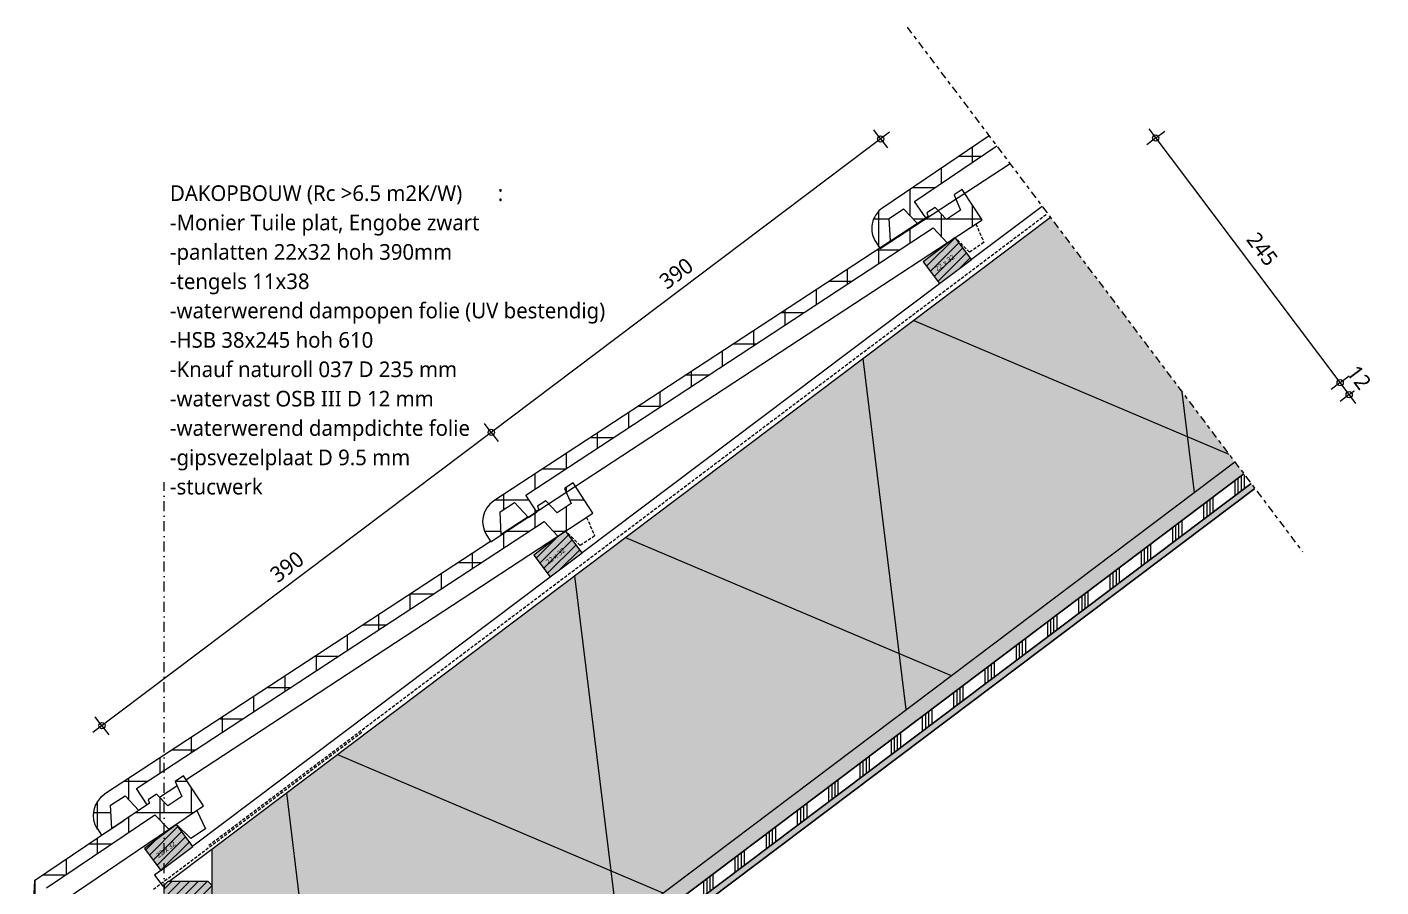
# Model space of a CAD drawing. Header units: millimetres. Extents: x 2927 to 18500, y -7154 to 6447.
# Drawn here: x 7169 to 8252, y 5740 to 6428 of the extents above; entities that cross this region are included whole.
import ezdxf

# ---------------------------------------------------------------- set-up
doc = ezdxf.new("R2010")
doc.units = ezdxf.units.MM
for name, pattern in [('MV_center', [15, 6, -3, 3, -3]), ('MV_hidden', [3.75, 2.5, -1.25]), ('MV_stramien', [16, 8, -4, 0, -4])]:
    doc.linetypes.add(name, pattern=pattern)
for name, color, linetype, lineweight in [('A-ANNO-DIMS', 211, 'Continuous', 13), ('A-ANNO-DIMS-5', 211, 'Continuous', 13), ('A-ANNO-NOTE', 131, 'Continuous', 18), ('A-DETL', 90, 'Continuous', 13), ('A-DETL-GENF', 92, 'Continuous', 18), ('A-DETL-MEDM', 33, 'Continuous', 18), ('G-ANNO-TEXT', 231, 'Continuous', 13)]:
    doc.layers.add(name, color=color, linetype=linetype, lineweight=lineweight)
doc.styles.add('Segoe UI_1', font='segoeui.ttf', dxfattribs={"height": 4})
doc.styles.add('Segoe UI_3', font='segoeui.ttf', dxfattribs={"height": 12.5})
doc.styles.add('Segoe UI_B', font='segoeui.ttf', dxfattribs={"height": 12.5})
doc.dimstyles.new('2_5_mm', dxfattribs={"dimscale": 304.8, "dimtxt": 13.092049, "dimasz": 0.016404, "dimexe": 0.029528, "dimexo": 0.0625, "dimgap": 0.014764, "dimtad": 1, "dimdec": 0, "dimzin": 0, "dimdsep": 46, "dimtxsty": 'Segoe UI_3', "dimblk1": 'DOTBLANK', "dimblk2": 'DOTBLANK', "dimsah": 1, "dimcen": 0.09, "dimdle": 0.029528, "dimazin": 0, "dimtfac": 1, "dimtdec": 4, "dimtix": 1, "dimtmove": 0, "dimatfit": 3, "dimfxl": 0.029528, "dimfxlon": 1, "dimtvp": 1, "dimtfill": 1, "dimtolj": 1, "dimtzin": 0, "dimarcsym": 2})
doc.dimstyles.new('2_5_mm_controle', dxfattribs={"dimscale": 304.8, "dimtxt": 13.092049, "dimasz": 0.016404, "dimexe": 0.029528, "dimexo": 0.0625, "dimgap": 0.008202, "dimtad": 1, "dimdec": 0, "dimzin": 0, "dimdsep": 46, "dimtxsty": 'Segoe UI_3', "dimblk1": 'DOTBLANK', "dimblk2": 'DOTBLANK', "dimsah": 1, "dimcen": 0.09, "dimdle": 0.029528, "dimazin": 0, "dimtfac": 1, "dimtdec": 4, "dimtix": 1, "dimtmove": 0, "dimatfit": 3, "dimfxl": 0.029528, "dimfxlon": 1, "dimtvp": 1, "dimtfill": 1, "dimtolj": 1, "dimtzin": 0, "dimarcsym": 2})
pattern_1 = [(0, (0, 0), (0, 25), []), (90, (0, 0), (-25, 1e-15), [])]

# ---------------------------------------------------------------- blocks, each defined once
blk = doc.blocks.new('00 hout_rechthoekig_sls - SLS 38x184-V12-Details Domera')
at = {"layer": 'A-DETL-GENF'}
blk.add_hatch(color=256, dxfattribs=at).paths.add_polyline_path([(184, -2.8), (181.2, 0), (2.8, 0), (0, -2.8), (0, -35.2), (2.8, -38), (181.2, -38), (184, -35.2)])
at = {"layer": 'A-DETL-MEDM', "lineweight": 13}
h = blk.add_hatch(dxfattribs=at)
h.set_pattern_fill('FP_35', color=256, style=0, pattern_type=2)
h.set_pattern_definition([(135, (5744.659, -7316.284), (-3.535534, -3.535534), [])])
h.paths.add_polyline_path([(184, -2.8), (181.2, 0), (2.8, 0), (0, -2.8), (0, -35.2), (2.8, -38), (181.2, -38), (184, -35.2)])
at = {"layer": 'A-DETL-MEDM'}
for p, q in [((0, -2.8), (2.8, 0)), ((2.8, 0), (0, -2.8)), ((181.2, 0), (184, -2.8)), ((0, -2.8), (0, -35.2)), ((181.2, 0), (184, -2.8)), ((2.8, -38), (0, -35.2)), ((0, -35.2), (2.8, -38)), ((2.8, -38), (5.8, -38)), ((184, -35.2), (181.2, -38)), ((181.2, -38), (184, -35.2))]:
    blk.add_line(p, q, dxfattribs=at)
blk = doc.blocks.new('42 isolatie - Type 1-3769662-Details Domera')
at = {"layer": 'A-DETL-GENF'}
blk.add_hatch(color=256, dxfattribs=at).paths.add_polyline_path([(1177.3, 245.8), (152.5, 245.8), (152.5, 0.8), (992.7, 0.8), (1076.7, 112.2)])
at = {"layer": 'A-DETL-GENF', "lineweight": 13}
h = blk.add_hatch(dxfattribs=at)
h.set_pattern_fill('FP_1', color=256, style=0, pattern_type=2)
h.set_pattern_definition([(60, (-7106.72, 250.62), (-216.506, 125), []), (120, (-7106.72, 250.62), (-216.506, -125), [])])
h.paths.add_polyline_path([(1177.3, 245.8), (152.5, 245.8), (152.5, 0.8), (992.7, 0.8), (1076.7, 112.2)])
at = {"layer": 'A-DETL-GENF'}
for p, q in [((1177.3, 245.8), (152.5, 245.8)), ((1177.3, 245.8), (152.5, 245.8)), ((992.7, 0.8), (1177.3, 245.8)), ((992.7, 0.8), (1177.3, 245.8)), ((152.5, 0.8), (992.7, 0.8)), ((152.5, 0.8), (992.7, 0.8))]:
    blk.add_line(p, q, dxfattribs=at)
blk = doc.blocks.new('00 hout_rechthoekig_sls - Vuren 22x32-V39-Details Domera')
at = {"layer": 'A-DETL-GENF', "lineweight": 13}
blk.add_hatch(color=256, dxfattribs=at).paths.add_polyline_path([(32, 22), (0, 22), (0, 0), (32, 0), (32, 13.9)])
at = {"layer": 'A-DETL-MEDM', "lineweight": 13}
h = blk.add_hatch(dxfattribs=at)
h.set_pattern_fill('FP_73', color=256, style=0, pattern_type=2)
h.set_pattern_definition([(188, (9305.205, 238.449), (0.6958655, -4.9513403), [])])
h.paths.add_polyline_path([(32, 22), (0, 22), (0, 0), (32, 0), (32, 13.9)])
at = {"layer": 'A-DETL-MEDM'}
for p, q in [((32, 22), (0, 22)), ((0, 22), (0, 0)), ((32, 22), (0, 22)), ((32, 0), (32, 22)), ((32, 0), (32, 22)), ((32, 0), (32, 22)), ((0, 0), (32, 0))]:
    blk.add_line(p, q, dxfattribs=at)
blk = doc.blocks.new('00 hout_rechthoekig_sls - Vuren 22x32-V40-Details Domera')
at = {"layer": 'A-DETL-GENF', "lineweight": 13}
blk.add_hatch(color=256, dxfattribs=at).paths.add_polyline_path([(32, 22), (0, 22), (0, 0), (32, 0)])
at = {"layer": 'A-DETL-MEDM', "lineweight": 13}
h = blk.add_hatch(dxfattribs=at)
h.set_pattern_fill('FP_74', color=256, style=0, pattern_type=2)
h.set_pattern_definition([(188, (9695.205, 238.449), (0.6958655, -4.9513403), [])])
h.paths.add_polyline_path([(32, 22), (0, 22), (0, 0), (32, 0)])
at = {"layer": 'A-DETL-MEDM'}
for p, q in [((32, 22), (0, 22)), ((0, 22), (0, 0)), ((32, 22), (0, 22)), ((32, 0), (32, 22)), ((32, 0), (32, 22)), ((32, 0), (32, 22)), ((0, 0), (32, 0))]:
    blk.add_line(p, q, dxfattribs=at)
blk = doc.blocks.new('00 hout_rechthoekig_sls - Vuren 22x32-V41-Details Domera')
at = {"layer": 'A-DETL-GENF', "lineweight": 13}
blk.add_hatch(color=256, dxfattribs=at).paths.add_polyline_path([(32, 22), (0, 22), (0, 0), (32, 0)])
at = {"layer": 'A-DETL-MEDM', "lineweight": 13}
h = blk.add_hatch(dxfattribs=at)
h.set_pattern_fill('FP_75', color=256, style=0, pattern_type=2)
h.set_pattern_definition([(188, (10085.205, 238.449), (0.6958655, -4.9513403), [])])
h.paths.add_polyline_path([(32, 22), (0, 22), (0, 0), (32, 0)])
at = {"layer": 'A-DETL-MEDM'}
for p, q in [((32, 22), (0, 22)), ((0, 22), (0, 0)), ((32, 22), (0, 22)), ((32, 0), (32, 22)), ((32, 0), (32, 22)), ((32, 0), (32, 22)), ((0, 0), (32, 0))]:
    blk.add_line(p, q, dxfattribs=at)
blk = doc.blocks.new('NLRS_00_DI_maskeer - Type 1-4234564-Details Domera')
at = {"layer": 'A-DETL-GENF', "linetype": 'MV_center'}
blk.add_line((425.6, 0), (-100, 0), dxfattribs=at)
blk = doc.blocks.new('DIMBLOCK8-Details Domera')
at = {"layer": 'A-ANNO-DIMS-5'}
for p, q in [((8219, 6143.9), (8211.8, 6138.5)), ((8219, 6143.9), (8226.2, 6149.3)), ((8231.6, 6127.2), (8219, 6143.9)), ((8226.2, 6134.3), (8219, 6128.9)), ((8226.2, 6134.3), (8233.4, 6139.8))]:
    blk.add_line(p, q, dxfattribs=at)
for centre in [(8219, 6143.9), (8226.2, 6134.3)]:
    blk.add_circle(centre, 2.5, dxfattribs=at)
at = {"layer": 'A-ANNO-DIMS-5', "color": 0, "insert": (8233.5, 6159.3), "char_height": 12.5, "width": 22.852, "attachment_point": 1, "rotation": 307, "line_spacing_factor": 1.142579, "style": 'Segoe UI_3', "bg_fill": 3, "box_fill_scale": 1.25, "bg_fill_color": 9, "bg_fill_true_color": 13158600, "bg_fill_transparency": 0}
blk.add_mtext('12', dxfattribs=at)
blk = doc.blocks.new('_DotBlank')
at = {"color": 0, "linetype": 'ByBlock', "lineweight": -2}
blk.add_line((-0.5, 0), (-1, 0), dxfattribs=at)
blk.add_circle((0, 0), 0.5, dxfattribs=at)
blk = doc.blocks.new('DIMBLOCK9-Details Domera')
at = {"layer": 'A-ANNO-DIMS-5'}
for p, q in [((8219, 6143.9), (8066.1, 6346.8)), ((8071.5, 6339.6), (8064.4, 6334.2)), ((8071.5, 6339.6), (8078.7, 6345)), ((8219, 6143.9), (8211.8, 6138.5)), ((8219, 6143.9), (8226.2, 6149.3))]:
    blk.add_line(p, q, dxfattribs=at)
for centre in [(8071.5, 6339.6), (8219, 6143.9)]:
    blk.add_circle(centre, 2.5, dxfattribs=at)
at = {"layer": 'A-ANNO-DIMS-5', "color": 0, "insert": (8153.3, 6265.7), "char_height": 12.5, "width": 34.277, "attachment_point": 1, "rotation": 307, "line_spacing_factor": 1.142579, "style": 'Segoe UI_3', "bg_fill": 3, "box_fill_scale": 1.25, "bg_fill_color": 9, "bg_fill_true_color": 13158600, "bg_fill_transparency": 0}
blk.add_mtext('245', dxfattribs=at)
blk = doc.blocks.new('DIMBLOCK49-Details Domera')
at = {"layer": 'A-ANNO-DIMS-5'}
for p, q in [((7858.6, 6344.2), (7539.9, 6104.1)), ((7851.4, 6338.8), (7846, 6346)), ((7851.4, 6338.8), (7856.8, 6331.6)), ((7539.9, 6104.1), (7534.5, 6111.3)), ((7539.9, 6104.1), (7545.3, 6096.9))]:
    blk.add_line(p, q, dxfattribs=at)
for centre in [(7851.4, 6338.8), (7539.9, 6104.1)]:
    blk.add_circle(centre, 2.5, dxfattribs=at)
at = {"layer": 'A-ANNO-DIMS-5', "color": 0, "insert": (7672.9, 6227.9), "char_height": 12.5, "width": 34.277, "attachment_point": 1, "rotation": 37, "line_spacing_factor": 1.142579, "style": 'Segoe UI_3', "bg_fill": 3, "box_fill_scale": 1.25, "bg_fill_color": 9, "bg_fill_true_color": 13158600, "bg_fill_transparency": 0}
blk.add_mtext('390', dxfattribs=at)
blk = doc.blocks.new('DIMBLOCK50-Details Domera')
at = {"layer": 'A-ANNO-DIMS-5'}
for p, q in [((7539.9, 6104.1), (7534.5, 6111.3)), ((7539.9, 6104.1), (7221.3, 5864)), ((7539.9, 6104.1), (7545.3, 6096.9)), ((7228.5, 5869.4), (7223, 5876.6)), ((7228.5, 5869.4), (7233.9, 5862.2))]:
    blk.add_line(p, q, dxfattribs=at)
for centre in [(7539.9, 6104.1), (7228.5, 5869.4)]:
    blk.add_circle(centre, 2.5, dxfattribs=at)
at = {"layer": 'A-ANNO-DIMS-5', "color": 0, "insert": (7361.5, 5993.2), "char_height": 12.5, "width": 34.277, "attachment_point": 1, "rotation": 37, "line_spacing_factor": 1.142579, "style": 'Segoe UI_3', "bg_fill": 3, "box_fill_scale": 1.25, "bg_fill_color": 9, "bg_fill_true_color": 13158600, "bg_fill_transparency": 0}
blk.add_mtext('390', dxfattribs=at)

msp = doc.modelspace()

# ---------------------------------------------------------------- hatches: boundary and pattern name
at = {"layer": 'A-DETL-GENF', "lineweight": 13}
h = msp.add_hatch(dxfattribs=at)
h.set_pattern_fill('FP_2', color=253, style=0, pattern_type=2)
h.set_pattern_definition(pattern_1)
h.paths.add_polyline_path([(7850.8, 6251.5), (7859.4, 6257.2), (7858.1, 6275.1), (7869.6, 6282.8), (7880.8, 6271.2), (7887.5, 6275.6), (7878.5, 6288.9), (7944.3, 6333.2), (7938.3, 6341.2), (7853.1, 6283.8), (7849.2, 6280.3), (7846.3, 6276), (7844.7, 6271), (7844.4, 6265.8), (7845.4, 6260.7), (7847.7, 6256)])
h = msp.add_hatch(dxfattribs=at)
h.set_pattern_fill('FP_2', color=253, style=0, pattern_type=2)
h.set_pattern_definition(pattern_1)
h.paths.add_polyline_path([(7539.6, 6016.5), (7547.9, 6022), (7546.9, 6040.4), (7558.4, 6048), (7569.6, 6036.1), (7576.3, 6040.5), (7567.5, 6053.9), (7893.5, 6267.6), (7904.7, 6255.8), (7932.6, 6274.1), (7916.7, 6298.4), (7910.1, 6294), (7915.3, 6281.9), (7904, 6274.5), (7895, 6284.1), (7888.3, 6279.7), (7889.5, 6276.9), (7542, 6049.2), (7538.1, 6045.8), (7535.1, 6041.5), (7533.4, 6036.5), (7533, 6031.3), (7534, 6026.2), (7536.3, 6021.5)])
h = msp.add_hatch(dxfattribs=at)
h.set_pattern_fill('FP_4', color=250, style=0, pattern_type=2)
h.set_pattern_definition([(0, (0, 0), (0, 9.476), []), (0, (0, 4.738), (0, 9.476), [4.738, -2.369])])
h.paths.add_polyline_path([(7323.5, 5454.1), (8142, 6070.9), (8134.8, 6080.5), (7318.3, 5465.2), (7318.3, 5461)])
h = msp.add_hatch(dxfattribs=at)
h.set_pattern_fill('FP_6', color=253, style=0, pattern_type=2)
h.set_pattern_definition([(90, (10, 0), (-25, 1e-15), []), (90, (12.5, 0), (-25, 1e-15), []), (90, (15, 0), (-25, 1e-15), []), (90, (17.5, 0), (-25, 1e-15), [])])
h.paths.add_polyline_path([(7552.3, 5614.6), (8147.7, 6063.3), (8142, 6070.9), (7546.6, 5622.2)])
h = msp.add_hatch(dxfattribs=at)
h.set_pattern_fill('FP_2', color=253, style=0, pattern_type=2)
h.set_pattern_definition(pattern_1)
h.paths.add_polyline_path([(7228.1, 5781.8), (7236.5, 5787.2), (7235.4, 5805.7), (7247, 5813.3), (7258, 5801.6), (7264.6, 5806.1), (7256, 5819.2), (7582.1, 6032.9), (7593.2, 6021.1), (7621.2, 6039.4), (7605.3, 6063.7), (7598.6, 6059.3), (7603.8, 6047.1), (7592.6, 6039.8), (7583.5, 6049.4), (7576.8, 6045), (7578, 6042.2), (7576, 6040.9), (7576.3, 6040.5), (7569.6, 6036.1), (7569.3, 6036.5), (7547.9, 6022.5), (7547.9, 6022), (7539.6, 6016.5), (7539.3, 6016.8), (7230.6, 5814.5), (7226.6, 5811.1), (7223.7, 5806.7), (7221.9, 5801.8), (7221.6, 5796.6), (7222.5, 5791.5), (7224.8, 5786.8)])
h = msp.add_hatch(dxfattribs=at)
h.set_pattern_fill('FP_5', color=253, style=0, pattern_type=2)
h.set_pattern_definition([(0, (0, 0), (20.32, 5.08), [1.676, -13.564, 1.676, -13.564, -81.28]), (0, (0, 0), (20.32, 5.08), [-30.48, 1.676, -28.804, 1.676, -13.564, -35.56]), (0, (0, 0), (20.32, 5.08), [-76.2, 1.676, -8.484, 1.676, -23.724]), (120, (7.62, 2.54), (-14.559409, 15.0576362), [1.676, -13.564, 1.676, -13.564, -81.28]), (120, (7.62, 2.54), (-14.559409, 15.0576362), [-30.48, 1.676, -28.804, 1.676, -13.564, -35.56]), (120, (7.62, 2.54), (-14.559409, 15.0576362), [-76.2, 1.676, -8.484, 1.676, -23.724]), (240, (10.16, 12.7), (-5.760591, -20.1376362), [1.676, -13.564, 1.676, -13.564, -81.28]), (240, (10.16, 12.7), (-5.760591, -20.1376362), [-30.48, 1.676, -28.804, 1.676, -13.564, -35.56]), (240, (10.16, 12.7), (-5.760591, -20.1376362), [-76.2, 1.676, -8.484, 1.676, -23.724])])
h.paths.add_polyline_path([(7613, 5654.1), (8150.7, 6059.3), (8147.7, 6063.3), (7612.9, 5660.3), (7612.9, 5654.1)])
h = msp.add_hatch(dxfattribs=at)
h.set_pattern_fill('FP_2', color=253, style=0, pattern_type=2)
h.set_pattern_definition(pattern_1)
h.paths.add_polyline_path([(7193.5, 5613.3), (7194, 5623.3), (7178.5, 5633.3), (7179.2, 5647.1), (7195.4, 5649.1), (7195.8, 5656.8), (7194, 5657.2), (7180, 5657.9), (7184.2, 5739.8), (7270.8, 5798.2), (7282.1, 5786.5), (7309.8, 5805.2), (7293.6, 5829.2), (7287, 5824.8), (7292.3, 5812.7), (7281.2, 5805.2), (7272, 5814.7), (7265.4, 5810.2), (7266.6, 5807.4), (7174.4, 5745.2), (7168.6, 5634.6), (7169, 5629.4), (7170.7, 5624.5), (7173.7, 5620.2), (7177.6, 5616.8), (7182.4, 5614.5), (7187.5, 5613.6)])

# ---------------------------------------------------------------- linework, layer by layer
at = {"layer": 'A-DETL', "lineweight": 18}
for p, q in [((7938.3, 6341.2), (7853.1, 6283.8)), ((7878.5, 6288.9), (7944.3, 6333.2)), ((7851.1, 6251.1), (7954.9, 6319.1)), ((7916.7, 6298.4), (7910.1, 6294)), ((7910.1, 6294), (7915.3, 6281.9)), ((7932.6, 6274.1), (7916.7, 6298.4)), ((7858.1, 6275.1), (7869.6, 6282.8)), ((7869.6, 6282.8), (7880.8, 6271.2)), ((7887.5, 6275.6), (7878.5, 6288.9)), ((7895, 6284.1), (7888.3, 6279.7)), ((7904, 6274.5), (7895, 6284.1)), ((7915.3, 6281.9), (7904, 6274.5)), ((7980.7, 6284.9), (7924.1, 6242.3)), ((7889.5, 6276.9), (7542, 6049.2)), ((7859.4, 6257.2), (7858.1, 6275.1)), ((7888.3, 6279.7), (7889.5, 6276.9)), ((7904.7, 6255.8), (7932.6, 6274.1)), ((7567.5, 6053.9), (7893.5, 6267.6)), ((7893.5, 6267.6), (7904.7, 6255.8)), ((7547.9, 6022), (7904.7, 6255.8)), ((7847.7, 6256), (7850.8, 6251.5)), ((7898.6, 6223), (7612.7, 6007.6)), ((7605.3, 6063.7), (7598.6, 6059.3)), ((7598.6, 6059.3), (7603.8, 6047.1)), ((7621.2, 6039.4), (7605.3, 6063.7)), ((7546.9, 6040.4), (7558.4, 6048)), ((7558.4, 6048), (7569.6, 6036.1)), ((7576.3, 6040.5), (7567.5, 6053.9)), ((7583.5, 6049.4), (7576.8, 6045)), ((7576.8, 6045), (7578, 6042.2)), ((7592.6, 6039.8), (7583.5, 6049.4)), ((7603.8, 6047.1), (7592.6, 6039.8)), ((7256, 5819.2), (7582.1, 6032.9)), ((7547.9, 6022), (7546.9, 6040.4)), ((7569.3, 6036.5), (7547.9, 6022.5)), ((7569.6, 6036.1), (7576.3, 6040.5)), ((7578, 6042.2), (7576, 6040.9)), ((7582.1, 6032.9), (7593.2, 6021.1)), ((7593.2, 6021.1), (7621.2, 6039.4)), ((7539.6, 6016.5), (7547.9, 6022)), ((7539.3, 6016.8), (7230.6, 5814.5)), ((7295.7, 5826.1), (7593.2, 6021.1)), ((7536.3, 6021.5), (7539.6, 6016.5)), ((7587.1, 5988.3), (7301.2, 5772.9)), ((7293.6, 5829.2), (7287, 5824.8)), ((7309.8, 5805.2), (7293.6, 5829.2)), ((7264.6, 5806.1), (7256, 5819.2)), ((7274.5, 5812.2), (7288.5, 5821.3)), ((7287, 5824.8), (7292.3, 5812.7)), ((7266.6, 5807.4), (7174.4, 5745.2)), ((7235.4, 5805.7), (7247, 5813.3)), ((7236.5, 5787.2), (7235.4, 5805.7)), ((7247, 5813.3), (7258, 5801.6)), ((7272, 5814.7), (7265.4, 5810.2)), ((7265.4, 5810.2), (7266.6, 5807.4)), ((7281.2, 5805.2), (7272, 5814.7)), ((7292.3, 5812.7), (7281.2, 5805.2)), ((7282.1, 5786.5), (7309.8, 5805.2)), ((7184.2, 5739.8), (7270.8, 5798.2)), ((7270.8, 5798.2), (7282.1, 5786.5)), ((7304.5, 5801.6), (7311.2, 5786.8)), ((7199.8, 5731), (7281.8, 5786.3)), ((7224.8, 5786.8), (7228.1, 5781.8)), ((7228.1, 5781.8), (7236.5, 5787.2)), ((7236.5, 5787.2), (7246.2, 5793.7)), ((7299.7, 5779.1), (7288, 5790.4)), ((7311.2, 5786.8), (7299.7, 5779.1)), ((7282, 5744.7), (7316.3, 5770.5)), ((7275.6, 5753.6), (7270.6, 5749.8)), ((7174.4, 5745.2), (7168.6, 5634.6)), ((7270.6, 5749.8), (7277.3, 5741.1)), ((7277.3, 5741.1), (7278.3, 5741.8))]:
    msp.add_line(p, q, dxfattribs=at)
at = {"layer": 'A-DETL', "linetype": 'MV_hidden', "lineweight": 18}
for p, q in [((7313.9, 5773.7), (7984.9, 6279.3)), ((7927.6, 6270.8), (7934, 6255.9)), ((7922.5, 6248.3), (7910.9, 6259.9)), ((7934, 6255.9), (7922.5, 6248.3)), ((7616.2, 6036.1), (7622.6, 6021.2)), ((7611, 6013.6), (7599.4, 6025.2)), ((7622.6, 6021.2), (7611, 6013.6)), ((7436.3, 5863.9), (7269.4, 5738.1))]:
    msp.add_line(p, q, dxfattribs=at)
at = {"layer": 'A-DETL', "lineweight": 25}
for p, q in [((8142, 6070.9), (7546.6, 5622.2)), ((7612.9, 5660.3), (8147.7, 6063.3)), ((7613, 5654.1), (8150.7, 6059.3))]:
    msp.add_line(p, q, dxfattribs=at)
at = {"layer": 'A-DETL', "linetype": 'MV_stramien', "lineweight": 18}
msp.add_line((7278.3, 2354.2), (7278.3, 6064.2), dxfattribs=at)
at = {"layer": 'A-DETL', "lineweight": 18}
for centre, start, end in [((7864.3, 6267.2), 124.0003, 214.0003), ((7553, 6032.5), 123.2423, 213.2423), ((7241.5, 5797.7), 123.2423, 213.2423)]:
    msp.add_arc(centre, 20, start, end, dxfattribs=at)

# ---------------------------------------------------------------- block references
at = {"layer": 'A-DETL-GENF', "linetype": 'MV_center', "rotation": 126.9999999999997}
msp.add_blockref('NLRS_00_DI_maskeer - Type 1-4234564-Details Domera', (8128.7, 6088.4), dxfattribs=at)
at = {"layer": 'A-DETL-GENF', "rotation": 216.9999999999999}
msp.add_blockref('42 isolatie - Type 1-3769662-Details Domera', (8108.6, 6368.5), dxfattribs=at)
at = {"layer": 'A-DETL-MEDM', "lineweight": 13}
for name, p, rotation in [('00 hout_rechthoekig_sls - Vuren 22x32-V41-Details Domera', (7910.9, 6259.9), 217.0000000000002), ('00 hout_rechthoekig_sls - Vuren 22x32-V40-Details Domera', (7599.4, 6025.2), 217.0000000000005), ('00 hout_rechthoekig_sls - Vuren 22x32-V39-Details Domera', (7288, 5790.4), 217.0000000000005)]:
    msp.add_blockref(name, p, dxfattribs=dict(at, rotation=rotation))
at = {"layer": 'A-DETL-MEDM', "rotation": 270}
msp.add_blockref('00 hout_rechthoekig_sls - SLS 38x184-V12-Details Domera', (7316.3, 5744.7), dxfattribs=at)

# ---------------------------------------------------------------- texts
at = {"layer": 'A-ANNO-NOTE', "lineweight": 13, "char_height": 4, "width": 23.65, "attachment_point": 1, "rotation": 37, "style": 'Segoe UI_1'}
for insert in [(7894.4, 6236), (7582.9, 6001.3), (7582.9, 6001.3), (7271.4, 5766.6), (7271.4, 5766.6)]:
    msp.add_mtext('22 x 32', dxfattribs=dict(at, insert=insert))
at = {"layer": 'G-ANNO-TEXT', "color": 7, "char_height": 12.5, "attachment_point": 1}
for s, insert, width, style in [('DAKOPBOUW (Rc >6.5 m2K/W)', (7282.9, 6301.7), 317.869, 'Segoe UI_B'), (':', (7545.1, 6301.7), 4.409, 'Segoe UI_3'), ('-Monier Tuile plat, Engobe zwart ', (7282.9, 6278.2), 312.257, 'Segoe UI_3'), ('-panlatten 22x32 hoh 390mm', (7282.9, 6254.7), 279.789, 'Segoe UI_3'), ('-tengels 11x38', (7282.9, 6231.2), 138.692, 'Segoe UI_3'), ('-waterwerend dampopen folie (UV bestendig)', (7282.9, 6207.8), 430.105, 'Segoe UI_3'), ('-HSB 38x245 hoh 610', (7282.9, 6184.3), 204.029, 'Segoe UI_3'), ('-Knauf naturoll 037 D 235 mm ', (7282.9, 6160.8), 292.215, 'Segoe UI_3'), ('-watervast OSB III D 12 mm', (7282.9, 6137.3), 258.143, 'Segoe UI_3'), ('-waterwerend dampdichte folie', (7282.9, 6113.8), 294.219, 'Segoe UI_3'), ('-gipsvezelplaat D 9.5 mm', (7282.9, 6090.3), 238.502, 'Segoe UI_3'), ('-stucwerk', (7282.9, 6066.9), 90.19, 'Segoe UI_3')]:
    msp.add_mtext(s, dxfattribs=dict(at, insert=insert, width=width, style=style))

# ---------------------------------------------------------------- dimensions: what is measured, and where the dimension line sits
at = {"layer": 'A-ANNO-DIMS'}
dim = msp.add_linear_dim(base=(8219, 6143.9), p1=(8219, 6128.9), p2=(8211.8, 6138.5), angle=307, dimstyle='2_5_mm', override={"dimpost": '<>', "dimfxl": 12}, dxfattribs=at)
dim.commit()
dim.dimension.update_dxf_attribs({"geometry": 'DIMBLOCK8-Details Domera', "text_midpoint": (8231.3, 6145.7)})

# ---------------------------------------------------------------- next in the draw order: dimensions: what is measured, and where the dimension line sits
for base, p1, p2, angle, dimstyle, override, picture, middle in [((8071.5, 6339.6), (8211.8, 6138.5), (8064.4, 6334.2), 307, '2_5_mm', {"dimpost": '<>', "dimfxl": 245}, 'DIMBLOCK9-Details Domera', (8154, 6248.4)), ((7539.9, 6104.1), (7856.8, 6331.6), (7545.3, 6096.9), 37, '2_5_mm_controle', {"dimpost": '<>', "dimfxl": 390}, 'DIMBLOCK49-Details Domera', (7690.3, 6228.6))]:
    dim = msp.add_linear_dim(base=base, p1=p1, p2=p2, angle=angle, dimstyle=dimstyle, override=override, dxfattribs=at)
    dim.commit()
    dim.dimension.update_dxf_attribs({"geometry": picture, "text_midpoint": middle})

# ---------------------------------------------------------------- next in the draw order: dimensions: what is measured, and where the dimension line sits
dim = msp.add_linear_dim(base=(7228.5, 5869.4), p1=(7545.3, 6096.9), p2=(7233.9, 5862.2), angle=37, dimstyle='2_5_mm_controle', override={"dimpost": '<>', "dimfxl": 390}, dxfattribs=at)
dim.commit()
dim.dimension.update_dxf_attribs({"geometry": 'DIMBLOCK50-Details Domera', "text_midpoint": (7378.8, 5993.9)})

doc.saveas('drawing.dxf')
